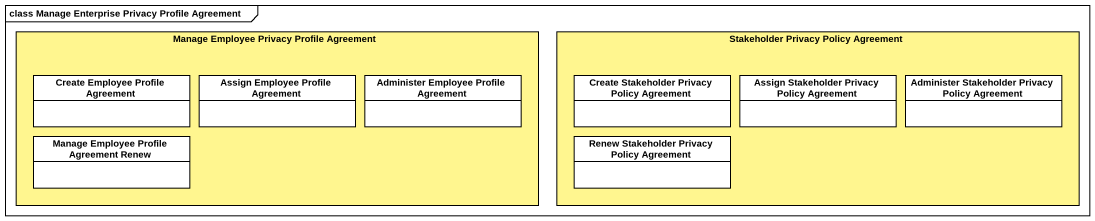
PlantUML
@startuml
mainframe class Manage Enterprise Privacy Profile Agreement
hide circle
hide empty members
rectangle "Manage Employee Privacy Profile Agreement" as Manage_Employee_Privacy #FFF68F {
  class "Create Employee Profile Agreement" as Create_Employee_Profile
  class "Assign Employee Profile Agreement" as Assign_Employee_Profile
  class "Administer Employee Profile Agreement" as Administer_Employee_Profile
  class "Manage Employee Profile Agreement Renew" as Manage_Employee_Profile
}
rectangle "Stakeholder Privacy Policy Agreement" as Stakeholder_Privacy_Policy #FFF68F {
  class "Create Stakeholder Privacy Policy Agreement" as Create_Stakeholder_Privacy
  class "Assign Stakeholder Privacy Policy Agreement" as Assign_Stakeholder_Privacy
  class "Administer Stakeholder Privacy Policy Agreement" as Administer_Stakeholder
  class "Renew Stakeholder Privacy Policy Agreement" as Renew_Stakeholder_Privacy
}
@enduml
